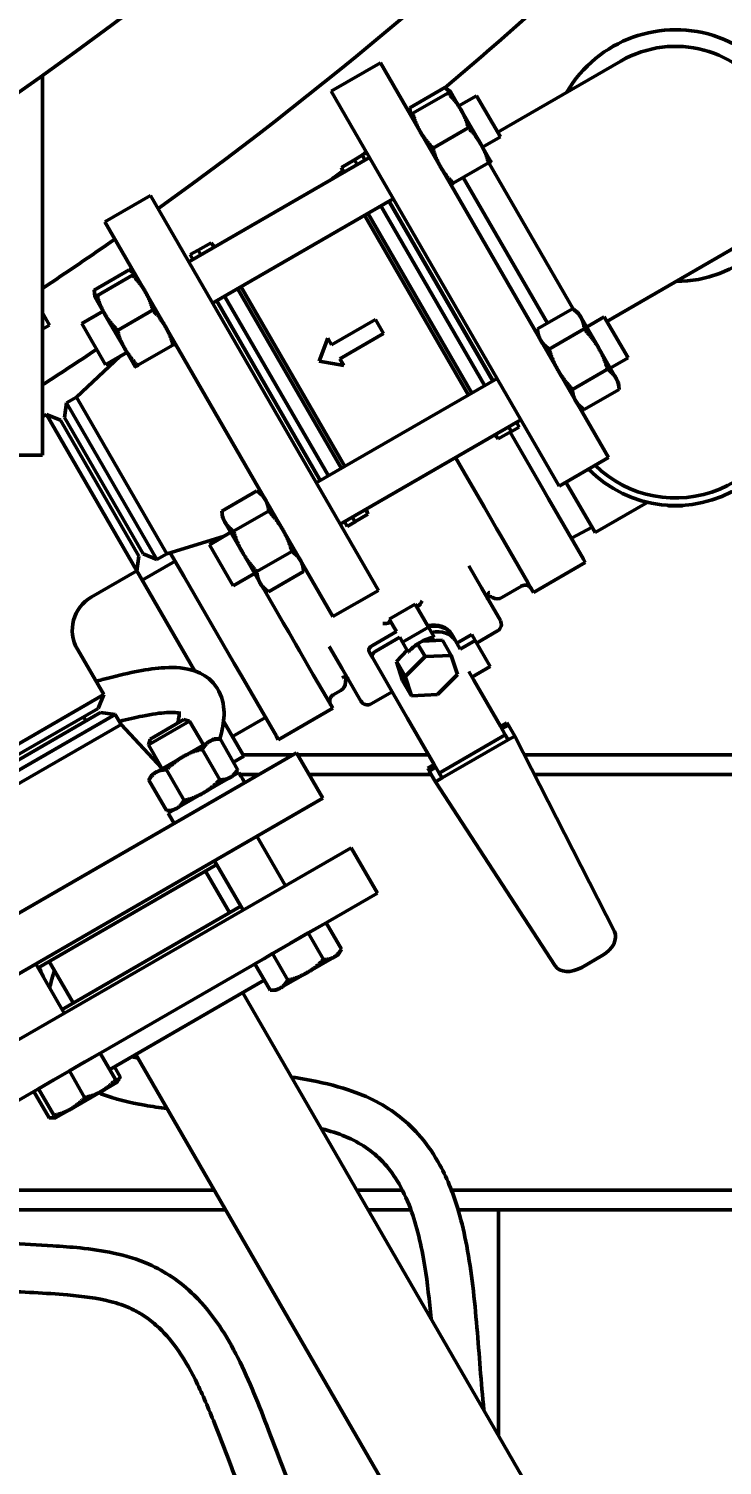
# Model space of a CAD drawing. Header units: inches. Extents: x 11 to 1621, y 11 to 1332.
# Drawn here: x 1275.02 to 1284.14, y 300.72 to 319.62 of the extents above; entities that cross this region are included whole.
import ezdxf

# ---------------------------------------------------------------- set-up
doc = ezdxf.new("R2010")
doc.units = ezdxf.units.IN
doc.header["$LTSCALE"] = 48
doc.header["$MEASUREMENT"] = 0
doc.layers.add('Dimension (ANSI)', color=7, linetype='Continuous', lineweight=25)
doc.layers.add('Visible (ANSI)', color=7, linetype='Continuous', lineweight=50)
doc.styles.add('Dimension Text', font='tahoma.ttf')
doc.dimstyles.new('ELC FT', dxfattribs={"dimscale": 48, "dimtxt": 0.12, "dimasz": 0.098425, "dimexe": 0.05, "dimexo": 0.1, "dimgap": 0.031496, "dimtad": 1, "dimdec": 5, "dimzin": 3, "dimdsep": 46, "dimlunit": 4, "dimtxsty": 'Dimension Text', "dimcen": 0.09, "dimdle": 0.5, "dimclrd": 5, "dimclre": 5, "dimclrt": 256, "dimadec": 1, "dimazin": 3, "dimtfac": 0.833333, "dimtofl": 0, "dimtmove": 0, "dimatfit": 3, "dimfxl": 0, "dimfrac": 2, "dimtolj": 1, "dimtzin": 0, "dimlwd": 25, "dimlwe": 25, "dimarcsym": 0})

# ---------------------------------------------------------------- blocks, each defined once
blk = doc.blocks.new('*D39')
at = {"layer": 'Defpoints', "color": 0, "linetype": 'Continuous', "transparency": 16777216}
for p in [(1445.072, 324.19), (1247.197, 313.63), (1445.072, 253.693)]:
    blk.add_point(p, dxfattribs=at)
at = {"layer": 'Dimension (ANSI)', "color": 5, "linetype": 'Continuous', "lineweight": 25, "transparency": 16777216}
for p, q in [((1445.072, 319.39), (1445.072, 251.293)), ((1247.197, 308.83), (1247.197, 251.293)), ((1251.921, 253.693), (1440.348, 253.693))]:
    blk.add_line(p, q, dxfattribs=at)
at = {"layer": 'Dimension (ANSI)', "color": 5, "linetype": 'Continuous', "transparency": 16777216}
for points in [[(1251.921, 254.48), (1251.921, 252.905), (1247.197, 253.693)], [(1440.348, 254.48), (1440.348, 252.905), (1445.072, 253.693)]]:
    blk.add_solid(points, dxfattribs=at)
at = {"layer": 'Dimension (ANSI)', "linetype": 'Continuous', "lineweight": 25, "transparency": 16777216, "insert": (1346.134, 258.841), "char_height": 5.76, "attachment_point": 5, "style": 'Dimension Text'}
blk.add_mtext('\\A1;16\'-5 7/8"', dxfattribs=at)

msp = doc.modelspace()

# ---------------------------------------------------------------- linework, layer by layer
at = {"layer": 'Visible (ANSI)'}
for p, q in [((1278.995261, 318.798995), (1279.64478, 319.173995)), ((1282.64478, 313.977843), (1279.64478, 319.173995)), ((1281.188133, 318.26083), (1282.809765, 319.19708)), ((1275.196979, 319.008955), (1275.196979, 317.010725)), ((1281.995261, 313.602843), (1278.995261, 318.798995)), ((1280.492754, 318.846651), (1280.031691, 318.580456)), ((1280.533827, 318.77551), (1280.072764, 318.509316)), ((1280.567001, 318.794663), (1280.492754, 318.846651)), ((1280.699751, 318.564733), (1280.567001, 318.794663)), ((1280.910943, 318.740936), (1280.676251, 318.605436)), ((1281.223443, 318.199671), (1280.910943, 318.740936)), ((1280.039591, 318.490163), (1280.031691, 318.580456)), ((1280.965251, 318.104874), (1280.699751, 318.564733)), ((1280.799327, 318.315651), (1280.338264, 318.049456)), ((1281.223443, 318.199671), (1280.988751, 318.064171)), ((1279.40647, 317.956761), (1279.302547, 317.896761)), ((1279.40647, 317.956761), (1279.44303, 317.893436)), ((1281.098001, 317.874944), (1280.965251, 318.104874)), ((1279.499322, 317.925936), (1277.122082, 316.553436)), ((1279.132922, 317.795942), (1279.303797, 317.894596)), ((1279.168232, 317.734782), (1279.132922, 317.795942)), ((1279.157596, 317.728641), (1279.132922, 317.795942)), ((1279.302547, 317.896761), (1279.339107, 317.833436)), ((1281.064827, 317.855791), (1280.603764, 317.589597)), ((1282.185323, 315.928646), (1281.070721, 317.859194)), ((1281.842442, 315.747534), (1280.735136, 317.665444)), ((1276.618022, 317.426495), (1276.020464, 317.081495)), ((1276.618022, 317.426495), (1279.618022, 312.230343)), ((1279.811822, 317.384671), (1277.434582, 316.012171)), ((1279.651607, 317.292171), (1281.018486, 314.924667)), ((1279.75553, 317.352171), (1281.122409, 314.984667)), ((1281.126739, 314.987167), (1279.75986, 317.354671)), ((1275.196979, 314.010725), (1275.196979, 317.010725)), ((1276.020464, 317.081495), (1279.020464, 311.885343)), ((1280.803355, 314.800462), (1279.436477, 317.167965)), ((1280.847611, 314.826013), (1279.480732, 317.193516)), ((1277.141813, 316.649261), (1277.245736, 316.709261)), ((1277.178374, 316.585936), (1277.141813, 316.649261)), ((1277.282297, 316.645936), (1277.245736, 316.709261)), ((1277.246986, 316.707096), (1277.417861, 316.805751)), ((1277.453172, 316.744591), (1277.417861, 316.805751)), ((1277.463808, 316.750732), (1277.417861, 316.805751)), ((1282.625633, 315.771007), (1284.247265, 316.707257)), ((1275.879966, 316.183456), (1276.341028, 316.449651)), ((1276.415275, 316.397663), (1276.341028, 316.449651)), ((1275.921039, 316.112316), (1276.382101, 316.37851)), ((1275.887865, 316.093163), (1275.879966, 316.183456)), ((1275.887865, 316.093163), (1276.020615, 315.863233)), ((1278.961676, 313.737167), (1277.594797, 316.104671)), ((1279.13255, 313.835822), (1277.765672, 316.203325)), ((1279.176806, 313.861373), (1277.809928, 316.228876)), ((1275.196979, 315.882812), (1275.290056, 315.721599)), ((1275.997115, 315.903936), (1275.714791, 315.740936)), ((1276.186539, 315.652456), (1276.647601, 315.918651)), ((1277.486544, 316.042171), (1278.853422, 313.674667)), ((1278.857753, 313.677167), (1277.490874, 316.044671)), ((1282.172133, 315.937882), (1281.71107, 315.671687)), ((1282.246379, 315.885894), (1282.172133, 315.937882)), ((1282.281949, 315.824284), (1282.246379, 315.885894)), ((1275.196979, 315.667862), (1275.290056, 315.721599)), ((1275.714791, 315.740936), (1276.027291, 315.199671)), ((1276.020615, 315.863233), (1276.286115, 315.403374)), ((1279.578397, 315.794524), (1279.003172, 315.462418)), ((1279.578397, 315.794524), (1279.684881, 315.610089)), ((1282.511879, 315.426034), (1282.281949, 315.824284)), ((1282.590322, 315.832167), (1282.355629, 315.696667)), ((1282.902822, 315.290901), (1282.590322, 315.832167)), ((1278.839913, 315.245203), (1278.951529, 315.551866)), ((1278.951529, 315.551866), (1279.003172, 315.462418)), ((1279.109656, 315.277982), (1279.684881, 315.610089)), ((1281.71897, 315.581394), (1281.71107, 315.671687)), ((1282.325419, 315.672382), (1281.864357, 315.406187)), ((1275.644709, 314.774545), (1276.222558, 315.312408)), ((1276.309615, 315.362671), (1276.027291, 315.199671)), ((1276.286115, 315.403374), (1276.418865, 315.173444)), ((1276.452039, 315.192597), (1276.913101, 315.458791)), ((1282.741809, 315.027784), (1282.511879, 315.426034)), ((1279.161298, 315.188534), (1278.839913, 315.245203)), ((1279.109656, 315.277982), (1279.161298, 315.188534)), ((1282.631992, 315.141382), (1282.17093, 314.875187)), ((1282.902822, 315.290901), (1282.668129, 315.155401)), ((1281.178701, 315.017167), (1278.801461, 313.644667)), ((1282.777379, 314.966175), (1282.741809, 315.027784)), ((1282.777379, 314.966175), (1282.785279, 314.875882)), ((1275.644709, 314.774545), (1275.513253, 314.698649)), ((1275.644709, 314.774545), (1276.834709, 312.713404)), ((1282.785279, 314.875882), (1282.324216, 314.609687)), ((1275.48767, 314.504322), (1275.513253, 314.698649)), ((1275.513253, 314.698649), (1276.703253, 312.637508)), ((1282.24997, 314.661675), (1282.324216, 314.609687)), ((1275.196979, 314.513161), (1275.253709, 314.545914)), ((1276.441209, 312.489104), (1275.253709, 314.545914)), ((1275.434793, 314.470907), (1275.253709, 314.545914)), ((1276.466793, 312.683431), (1275.434793, 314.470907)), ((1276.52217, 312.712516), (1275.48767, 314.504322)), ((1281.491201, 314.475901), (1279.113961, 313.103401)), ((1281.330986, 314.383401), (1281.367547, 314.320076)), ((1281.47147, 314.380076), (1281.367547, 314.320076)), ((1281.434909, 314.443401), (1281.47147, 314.380076)), ((1281.149475, 314.278606), (1281.195422, 314.223587)), ((1281.195422, 314.223587), (1281.160111, 314.284747)), ((1281.195422, 314.223587), (1281.366297, 314.322242)), ((1281.762025, 313.600166), (1281.350425, 314.313078)), ((1274.446979, 314.010725), (1275.196979, 314.010725)), ((1280.633205, 313.980537), (1280.74799, 313.781724)), ((1281.995261, 313.602843), (1282.64478, 313.977843)), ((1280.74799, 313.781724), (1281.008656, 313.330237)), ((1282.086084, 313.655279), (1282.469834, 312.990605)), ((1277.559344, 313.274687), (1278.020407, 313.540882)), ((1278.094653, 313.488894), (1278.020407, 313.540882)), ((1281.762025, 313.600166), (1281.85586, 313.437639)), ((1282.31482, 312.642697), (1281.85586, 313.437639)), ((1277.567244, 313.184394), (1277.559344, 313.274687)), ((1277.712631, 313.009187), (1278.173693, 313.275382)), ((1279.309486, 313.134742), (1279.480361, 313.233396)), ((1279.480361, 313.233396), (1279.44505, 313.294556)), ((1279.455687, 313.300697), (1279.480361, 313.233396)), ((1281.008656, 313.330237), (1281.080115, 313.206466)), ((1282.469834, 312.990605), (1283.161443, 313.389905)), ((1277.567244, 313.184394), (1277.602814, 313.122784)), ((1277.602814, 313.122784), (1277.832744, 312.724534)), ((1279.206813, 313.072576), (1279.170253, 313.135901)), ((1279.206813, 313.072576), (1279.310736, 313.132576)), ((1279.310736, 313.132576), (1279.274176, 313.195901)), ((1281.173951, 313.043938), (1281.080115, 313.206466)), ((1281.173951, 313.043938), (1281.223325, 312.958419)), ((1282.156899, 312.916224), (1282.428624, 313.061983)), ((1276.834709, 312.713404), (1277.589437, 312.944905)), ((1277.676494, 312.995167), (1277.39417, 312.832167)), ((1281.223325, 312.958419), (1281.40343, 312.646467)), ((1276.466793, 312.683431), (1276.441209, 312.489104)), ((1276.52217, 312.712516), (1276.703253, 312.637508)), ((1276.834709, 312.713404), (1276.703253, 312.637508)), ((1276.985838, 312.544419), (1276.880215, 312.727363)), ((1277.39417, 312.832167), (1277.70667, 312.290901)), ((1277.832744, 312.724534), (1278.062674, 312.326284)), ((1278.019204, 312.478187), (1278.480266, 312.744382)), ((1275.840897, 312.142514), (1276.441209, 312.489104)), ((1277.202028, 311.169967), (1276.44062, 312.488764)), ((1276.51187, 312.365355), (1276.944883, 312.615355)), ((1277.058481, 312.418597), (1276.985838, 312.544419)), ((1278.17249, 312.212687), (1278.633553, 312.478882)), ((1278.625653, 312.569175), (1278.633553, 312.478882)), ((1280.974004, 312.265256), (1280.807154, 312.554249)), ((1281.40343, 312.646467), (1281.583536, 312.334515)), ((1281.658692, 312.204341), (1282.340602, 312.598042)), ((1282.31482, 312.642697), (1282.340602, 312.598042)), ((1277.722732, 311.26808), (1277.058481, 312.418597)), ((1277.988994, 312.453901), (1277.70667, 312.290901)), ((1278.062674, 312.326284), (1278.098244, 312.264675)), ((1281.501241, 312.28705), (1281.244253, 312.138677)), ((1281.583536, 312.334515), (1281.63291, 312.248997)), ((1278.098244, 312.264675), (1278.17249, 312.212687)), ((1278.106612, 312.256724), (1278.104585, 312.260235)), ((1278.367278, 311.805237), (1278.106612, 312.256724)), ((1279.618022, 312.230343), (1279.020464, 311.885343)), ((1281.222813, 311.834306), (1280.974004, 312.265256)), ((1281.658692, 312.204341), (1281.63291, 312.248997)), ((1280.101495, 312.050414), (1279.76054, 311.853564)), ((1280.101495, 312.050414), (1280.27584, 311.748441)), ((1278.438738, 311.681466), (1278.367278, 311.805237)), ((1279.76054, 311.853564), (1279.854977, 311.689995)), ((1279.934885, 311.551591), (1280.27584, 311.748441)), ((1280.27584, 311.748441), (1280.352437, 311.61577)), ((1278.438738, 311.681466), (1278.532573, 311.518938)), ((1279.854977, 311.689995), (1279.539017, 311.507576)), ((1279.582603, 311.432082), (1279.898563, 311.614502)), ((1279.898563, 311.614502), (1279.934885, 311.551591)), ((1280.011482, 311.41892), (1279.934885, 311.551591)), ((1280.198239, 311.564273), (1280.459453, 311.574707)), ((1280.459453, 311.574707), (1280.575682, 311.373391)), ((1280.58269, 311.650031), (1280.626276, 311.574538)), ((1280.626276, 311.574538), (1280.692687, 311.45951)), ((1280.845727, 311.648525), (1280.649101, 311.535003)), ((1280.692687, 311.45951), (1280.889313, 311.573032)), ((1280.845727, 311.648525), (1280.889313, 311.573032)), ((1280.889313, 311.573032), (1281.088546, 311.227949)), ((1281.186211, 311.697703), (1280.909553, 311.537975)), ((1275.657885, 311.459501), (1276.004475, 310.859189)), ((1278.581947, 311.433419), (1278.532573, 311.518938)), ((1278.762053, 311.121467), (1278.581947, 311.433419)), ((1278.972635, 311.492184), (1279.138228, 311.20537)), ((1279.497391, 311.422195), (1279.540977, 311.346701)), ((1279.937011, 310.66075), (1279.540977, 311.346701)), ((1279.854292, 311.297), (1279.99798, 311.442307)), ((1279.970522, 311.095685), (1280.23154, 311.359645)), ((1280.134558, 311.527622), (1280.23154, 311.359645)), ((1280.23154, 311.359645), (1280.575682, 311.373391)), ((1280.575682, 311.373391), (1280.658806, 311.123177)), ((1277.816568, 311.105552), (1277.722732, 311.26808)), ((1279.138228, 311.20537), (1279.387037, 310.77442)), ((1279.854292, 311.297), (1279.970522, 311.095685)), ((1279.937417, 311.046787), (1279.854292, 311.297)), ((1280.871929, 311.049297), (1280.806446, 311.162719)), ((1281.088546, 311.227949), (1280.848725, 311.089489)), ((1278.275527, 310.310611), (1277.816568, 311.105552)), ((1278.942158, 310.809515), (1278.762053, 311.121467)), ((1279.937417, 311.046787), (1280.053646, 310.845471)), ((1280.053646, 310.845471), (1279.970522, 311.095685)), ((1280.658806, 311.123177), (1280.397788, 310.859217)), ((1281.222464, 310.442155), (1280.871929, 311.049297)), ((1273.947665, 309.671689), (1276.004475, 310.859189)), ((1275.929468, 310.678105), (1276.004475, 310.859189)), ((1278.991533, 310.723997), (1278.942158, 310.809515)), ((1279.122138, 310.913474), (1279.024412, 310.857052)), ((1279.800297, 310.897545), (1279.523639, 310.737817)), ((1280.397788, 310.859217), (1280.053646, 310.845471)), ((1276.157209, 310.599645), (1274.096069, 309.409645)), ((1274.141991, 309.646105), (1275.929468, 310.678105)), ((1274.171076, 309.590729), (1275.962883, 310.625229)), ((1275.962883, 310.625229), (1276.157209, 310.599645)), ((1276.233105, 310.46819), (1276.157209, 310.599645)), ((1278.301309, 310.265956), (1279.017314, 310.679341)), ((1278.991533, 310.723997), (1279.017314, 310.679341)), ((1279.937011, 310.66075), (1280.002494, 310.547329)), ((1276.233105, 310.46819), (1274.171965, 309.27819)), ((1275.739375, 310.568355), (1275.770625, 310.514229)), ((1276.233105, 310.46819), (1276.770969, 309.89034)), ((1277.134188, 310.511226), (1276.592922, 310.198726)), ((1276.614168, 310.273464), (1277.05884, 310.530196)), ((1277.05884, 310.530196), (1277.134188, 310.511226)), ((1277.315497, 310.19719), (1277.134188, 310.511226)), ((1277.84812, 310.050902), (1277.581849, 310.512098)), ((1277.69937, 310.308545), (1278.132383, 310.558545)), ((1280.353029, 309.940186), (1280.002494, 310.547329)), ((1281.222464, 310.442155), (1281.287947, 310.328733)), ((1281.308533, 310.489885), (1281.223313, 310.440683)), ((1281.242261, 310.407865), (1281.329999, 310.455773)), ((1281.328652, 310.455037), (1281.308533, 310.489885)), ((1281.412589, 310.312723), (1281.329999, 310.455773)), ((1276.614168, 310.273464), (1276.592922, 310.198726)), ((1277.396614, 310.244022), (1277.044864, 310.04094)), ((1277.45103, 310.27544), (1277.396614, 310.244022)), ((1277.45103, 310.27544), (1277.534809, 310.27544)), ((1277.534809, 310.27544), (1277.766419, 309.874278)), ((1278.301309, 310.265956), (1278.275527, 310.310611)), ((1280.418512, 309.826765), (1281.287947, 310.328733)), ((1280.455415, 309.762847), (1281.32485, 310.264815)), ((1281.287947, 310.328733), (1281.32485, 310.264815)), ((1281.32485, 310.264815), (1281.412589, 310.312723)), ((1282.72334, 307.74088), (1281.412589, 310.312723)), ((1278.540056, 310.092434), (1273.343903, 307.092434)), ((1276.774231, 309.88469), (1276.592922, 310.198726)), ((1277.044864, 310.04094), (1276.693114, 309.837857)), ((1277.300309, 310.140051), (1277.531919, 309.73889)), ((1277.710364, 309.971369), (1277.84812, 310.050902)), ((1278.497275, 310.067735), (1277.838402, 310.067735)), ((1278.885056, 309.494877), (1278.540056, 310.092434)), ((1280.279388, 310.067735), (1278.554316, 310.067735)), ((1289.509479, 310.067735), (1281.537448, 310.067735)), ((1276.693114, 309.837857), (1276.638698, 309.80644)), ((1276.831309, 309.869274), (1277.062919, 309.468112)), ((1276.853741, 309.298974), (1277.7812, 309.834442)), ((1277.72453, 309.801724), (1277.766419, 309.874278)), ((1277.7812, 309.834442), (1277.782935, 309.835444)), ((1277.782935, 309.835444), (1277.782987, 309.835474)), ((1277.782987, 309.835474), (1277.805692, 309.796147)), ((1280.353878, 309.938714), (1280.268658, 309.889513)), ((1280.268658, 309.889513), (1280.288777, 309.854665)), ((1280.372826, 309.905896), (1280.287467, 309.853866)), ((1280.287467, 309.853866), (1280.370057, 309.710817)), ((1280.418512, 309.826765), (1280.353029, 309.940186)), ((1276.638698, 309.80644), (1276.596809, 309.733885)), ((1276.596809, 309.733885), (1276.828419, 309.332724)), ((1277.734942, 309.807735), (1277.728001, 309.807735)), ((1278.046942, 309.807735), (1277.799002, 309.807735)), ((1280.314101, 309.807735), (1278.704427, 309.807735)), ((1280.370057, 309.710817), (1280.455415, 309.762847)), ((1280.370057, 309.710817), (1281.941963, 307.289751)), ((1280.418512, 309.826765), (1280.455415, 309.762847)), ((1289.509479, 309.807735), (1281.669958, 309.807735)), ((1278.885056, 309.494877), (1273.688903, 306.494877)), ((1276.912198, 309.332724), (1276.828419, 309.332724)), ((1276.853741, 309.298974), (1276.931741, 309.163874)), ((1278.394498, 308.345305), (1278.019358, 308.995066)), ((1274.064043, 305.845115), (1279.260196, 308.845115)), ((1279.260196, 308.845115), (1279.605196, 308.247558)), ((1277.49337, 308.622105), (1275.140589, 307.263726)), ((1277.345385, 308.536665), (1277.660525, 307.990827)), ((1277.83851, 308.024305), (1277.46337, 308.674066)), ((1274.409043, 305.247558), (1279.605196, 308.247558)), ((1275.455729, 306.717888), (1277.80851, 308.076266)), ((1278.696006, 307.722632), (1278.813256, 307.790327)), ((1278.813256, 307.790327), (1278.930506, 307.858021)), ((1278.867672, 307.821744), (1278.86767, 307.821747)), ((1278.930506, 307.858021), (1279.131561, 307.509783)), ((1278.227006, 307.451855), (1278.461506, 307.587244)), ((1278.461506, 307.587244), (1278.696006, 307.722632)), ((1278.696006, 307.722632), (1278.897061, 307.374394)), ((1277.992506, 307.316466), (1278.109756, 307.384161)), ((1278.109756, 307.384161), (1278.227006, 307.451855)), ((1278.227006, 307.451855), (1278.428061, 307.103617)), ((1278.683506, 307.202728), (1279.035256, 307.405811)), ((1279.035256, 307.405811), (1279.089672, 307.437228)), ((1279.089672, 307.437228), (1279.131561, 307.509783)), ((1282.295499, 307.270741), (1282.563036, 307.425203)), ((1275.485729, 306.665926), (1275.110589, 307.315688)), ((1275.288574, 307.349165), (1275.603714, 306.803327)), ((1277.992506, 307.316466), (1278.193561, 306.968228)), ((1278.05534, 307.352744), (1278.055338, 307.352747)), ((1278.331756, 306.999645), (1278.683506, 307.202728)), ((1276.083901, 305.925862), (1278.117504, 307.099963)), ((1278.27734, 306.968228), (1278.331756, 306.999645)), ((1277.835765, 306.937301), (1286.554375, 291.836226)), ((1278.27734, 306.968228), (1278.193561, 306.968228)), ((1275.75582, 306.025115), (1275.958903, 306.142365)), ((1275.958903, 306.142365), (1275.958901, 306.142368)), ((1275.958903, 306.142365), (1276.159958, 305.794127)), ((1276.428474, 306.124801), (1283.477834, 293.914952)), ((1275.349654, 305.790615), (1275.552737, 305.907865)), ((1275.552737, 305.907865), (1275.75582, 306.025115)), ((1275.552737, 305.907865), (1275.753792, 305.559627)), ((1276.146735, 305.962139), (1276.222792, 305.830404)), ((1275.083737, 305.637088), (1275.146571, 305.673365)), ((1275.146571, 305.673365), (1275.146569, 305.673368)), ((1275.146571, 305.673365), (1275.349654, 305.790615)), ((1275.146571, 305.673365), (1275.347626, 305.325127)), ((1275.97782, 305.6406), (1276.180903, 305.75785)), ((1276.180903, 305.75785), (1276.222792, 305.830404)), ((1275.083737, 305.637088), (1275.284792, 305.28885)), ((1275.571654, 305.4061), (1275.97782, 305.6406)), ((1275.368571, 305.28885), (1275.571654, 305.4061)), ((1275.368571, 305.28885), (1275.284792, 305.28885)), ((1277.460237, 304.337735), (1273.607748, 304.337735)), ((1279.934439, 304.337735), (1279.336626, 304.337735)), ((1289.509479, 304.337735), (1280.579358, 304.337735)), ((1277.610348, 304.077735), (1273.656338, 304.077735)), ((1280.046716, 304.077735), (1279.486737, 304.077735)), ((1289.509479, 304.077735), (1280.667569, 304.077735)), ((1281.196979, 301.115507), (1281.196979, 304.077735))]:
    msp.add_line(p, q, dxfattribs=at)
for radius in [48.3125, 46.34375, 42.829288, 42.579288, 42.279288]:
    msp.add_circle((1247.196979, 358.380235), radius, dxfattribs=at)
for centre, radius, start, end in [((1247.196979, 358.380235), 50.625, 305.6709263, 315.601263), ((1247.196979, 358.380235), 51.6875, 310.1048255, 315.5889029), ((1283.528515, 317.952169), 1.65625, 270.2183448, 149.7816552), ((1283.528515, 317.952169), 1.4375, 300, 120), ((1247.196979, 358.380235), 51.6875, 308.5477509, 308.6206199), ((1247.196979, 358.380235), 51.6875, 307.9909101, 308.1832238), ((1247.196979, 358.380235), 50.625, 303.579013, 304.8866738), ((1283.526418, 314.95217), 1.604331, 224.5472473, 20.1338321), ((1247.196979, 358.380235), 51.6875, 302.8006025, 303.7466404), ((1283.526418, 314.95217), 1.505906, 225.5212145, 359.9599466), ((1283.526418, 314.95217), 1.61, 266.7254472, 273.1944461), ((1276.090897, 311.709501), 0.5, 120, 210), ((1281.056753, 312.030424), 0.125, 60, 93.9844878), ((1281.181753, 312.246931), 0.125, 240, 300), ((1281.136211, 311.784306), 0.1, 300, 30), ((1279.059638, 311.021727), 0.125, 300, 0), ((1279.309638, 311.021727), 0.125, 150.9908332, 180), ((1279.473639, 310.82442), 0.1, 210, 300)]:
    msp.add_arc(centre, radius, start, end, dxfattribs=at)
for centre, major_axis, ratio, start_param, end_param in [((1280.15855, 312.151593), (0.034122, 0.127343), 0.388213183, 2.771288439, 4.342084766), ((1279.64439, 311.854742), (0.127343, -0.034122), 0.388213183, 5.082693195, 6.653489522), ((1280.217423, 311.45592), (0.358003, 0.206693), 0.674737093, 6.25713842, 7.357664272), ((1280.224688, 311.443338), (0.358003, 0.206693), 0.674737093, 0, 1.074478965), ((1280.268274, 311.367845), (0.358003, 0.206693), 0.674737093, 0, 1.074478965), ((1279.565581, 311.461565), (-0.068191, -0.03937), 0.674737093, 4.71238898, 6.283185307), ((1279.609168, 311.386071), (-0.068191, -0.03937), 0.674737093, 4.71238898, 6.283185307), ((1277.451659, 309.33635), (1.521321, -2.635006), 0.176326981, 1.607151026, 1.658526732), ((1277.341069, 309.527897), (1.521321, -2.635006), 0.176326981, 1.534441628, 1.585721408), ((1282.462888, 307.598665), (0.25708, 0.148425), 0.674737093, 4.71238898, 6.247907675), ((1274.210011, 306.752051), (-0.202919, 1.074762), 0.982790307, 4.886301382, 5.023695201), ((1282.195351, 307.444202), (-0.25708, -0.148425), 0.674737093, 0.035277632, 1.570796327)]:
    msp.add_ellipse(centre, major_axis=major_axis, ratio=ratio, start_param=start_param, end_param=end_param, dxfattribs=at)
for points, weights in [([(1280.559436, 318.790296), (1280.531902, 318.819239), (1280.492754, 318.846651)], [1.01895290532, 1.01965956375, 1]), ([(1280.533827, 318.77551), (1280.567001, 318.794663), (1280.567001, 318.794663)], [1, 1.0379548493, 1]), ([(1280.699751, 318.564733), (1280.638141, 318.671444), (1280.533827, 318.77551)], [1, 1.0379548493, 1]), ([(1280.031691, 318.580456), (1280.035857, 318.532848), (1280.047156, 318.49453)], [1, 1.01965956375, 1.01895290532]), ([(1280.799327, 318.315651), (1280.76136, 318.458022), (1280.699751, 318.564733)], [1, 1.0379548493, 1]), ([(1280.039591, 318.490163), (1280.039591, 318.490163), (1280.072764, 318.509316)], [1, 1.0379548493, 1]), ([(1280.072764, 318.509316), (1280.110732, 318.366944), (1280.172341, 318.260233)], [1, 1.0379548493, 1]), ([(1280.172341, 318.260233), (1280.233951, 318.153522), (1280.338264, 318.049456)], [1, 1.0379548493, 1]), ([(1280.965251, 318.104874), (1280.903641, 318.211584), (1280.799327, 318.315651)], [1, 1.0379548493, 1]), ([(1280.338264, 318.049456), (1280.376232, 317.907084), (1280.437841, 317.800374)], [1, 1.0379548493, 1]), ([(1281.064827, 317.855791), (1281.02686, 317.998163), (1280.965251, 318.104874)], [1, 1.0379548493, 1]), ([(1280.437841, 317.800374), (1280.499451, 317.693663), (1280.603764, 317.589597)], [1, 1.0379548493, 1]), ([(1281.098001, 317.874944), (1281.098001, 317.874944), (1281.064827, 317.855791)], [1, 1.0379548493, 1]), ([(1280.603764, 317.589597), (1280.570591, 317.570444), (1280.570591, 317.570444)], [1, 1.0379548493, 1]), ([(1276.40771, 316.393296), (1276.380176, 316.422239), (1276.341028, 316.449651)], [1.01895290532, 1.01965956375, 1]), ([(1276.382101, 316.37851), (1276.415275, 316.397663), (1276.415275, 316.397663)], [1, 1.0379548493, 1]), ([(1276.548025, 316.167733), (1276.486415, 316.274444), (1276.382101, 316.37851)], [1, 1.0379548493, 1]), ([(1275.879966, 316.183456), (1275.884131, 316.135848), (1275.89543, 316.09753)], [1, 1.01965956375, 1.01895290532]), ([(1275.887865, 316.093163), (1275.887865, 316.093163), (1275.921039, 316.112316)], [1, 1.0379548493, 1]), ([(1275.921039, 316.112316), (1275.959006, 315.969944), (1276.020615, 315.863233)], [1, 1.0379548493, 1]), ([(1276.647601, 315.918651), (1276.609634, 316.061022), (1276.548025, 316.167733)], [1, 1.0379548493, 1]), ([(1276.813525, 315.707874), (1276.751915, 315.814584), (1276.647601, 315.918651)], [1, 1.0379548493, 1]), ([(1282.281949, 315.824284), (1282.246379, 315.885894), (1282.172133, 315.937882)], [1, 1.0379548493, 1]), ([(1276.020615, 315.863233), (1276.082225, 315.756522), (1276.186539, 315.652456)], [1, 1.0379548493, 1]), ([(1276.913101, 315.458791), (1276.875134, 315.601163), (1276.813525, 315.707874)], [1, 1.0379548493, 1]), ([(1282.325419, 315.672382), (1282.31752, 315.762675), (1282.281949, 315.824284)], [1, 1.0379548493, 1]), ([(1276.186539, 315.652456), (1276.224506, 315.510084), (1276.286115, 315.403374)], [1, 1.0379548493, 1]), ([(1281.71107, 315.671687), (1281.71897, 315.581394), (1281.75454, 315.519784)], [1, 1.0379548493, 1]), ([(1281.75454, 315.519784), (1281.79011, 315.458175), (1281.864357, 315.406187)], [1, 1.0379548493, 1]), ([(1282.511879, 315.426034), (1282.440739, 315.549253), (1282.325419, 315.672382)], [1, 1.0379548493, 1]), ([(1276.286115, 315.403374), (1276.347725, 315.296663), (1276.452039, 315.192597)], [1, 1.0379548493, 1]), ([(1276.946275, 315.477944), (1276.946275, 315.477944), (1276.913101, 315.458791)], [1, 1.0379548493, 1]), ([(1281.864357, 315.406187), (1281.913329, 315.244753), (1281.98447, 315.121534)], [1, 1.0379548493, 1]), ([(1282.631992, 315.141382), (1282.58302, 315.302815), (1282.511879, 315.426034)], [1, 1.0379548493, 1]), ([(1276.452039, 315.192597), (1276.418865, 315.173444), (1276.418865, 315.173444)], [1, 1.0379548493, 1]), ([(1281.98447, 315.121534), (1282.05561, 314.998315), (1282.17093, 314.875187)], [1, 1.0379548493, 1]), ([(1282.741809, 315.027784), (1282.706239, 315.089394), (1282.631992, 315.141382)], [1, 1.0379548493, 1]), ([(1282.785279, 314.875882), (1282.777379, 314.966175), (1282.741809, 315.027784)], [1, 1.0379548493, 1]), ([(1282.17093, 314.875187), (1282.178829, 314.784894), (1282.214399, 314.723284)], [1, 1.0379548493, 1]), ([(1282.214399, 314.723284), (1282.24997, 314.661675), (1282.324216, 314.609687)], [1, 1.0379548493, 1]), ([(1278.130224, 313.427284), (1278.094653, 313.488894), (1278.020407, 313.540882)], [1, 1.0379548493, 1]), ([(1278.173693, 313.275382), (1278.165794, 313.365675), (1278.130224, 313.427284)], [1, 1.0379548493, 1]), ([(1277.559344, 313.274687), (1277.567244, 313.184394), (1277.602814, 313.122784)], [1, 1.0379548493, 1]), ([(1278.360153, 313.029034), (1278.289013, 313.152253), (1278.173693, 313.275382)], [1, 1.0379548493, 1]), ([(1283.434454, 313.344798), (1283.428957, 313.347977), (1283.423479, 313.351145)], [1.00007751287, 1.00101682514, 1.00194143343]), ([(1283.627118, 313.351002), (1283.621636, 313.347842), (1283.616135, 313.344671)], [1.00194143343, 1.00101682514, 1.00007751287]), ([(1277.602814, 313.122784), (1277.638384, 313.061175), (1277.712631, 313.009187)], [1, 1.0379548493, 1]), ([(1277.712631, 313.009187), (1277.761603, 312.847753), (1277.832744, 312.724534)], [1, 1.0379548493, 1]), ([(1278.480266, 312.744382), (1278.431294, 312.905815), (1278.360153, 313.029034)], [1, 1.0379548493, 1]), ([(1277.832744, 312.724534), (1277.903884, 312.601315), (1278.019204, 312.478187)], [1, 1.0379548493, 1]), ([(1278.590083, 312.630784), (1278.554513, 312.692394), (1278.480266, 312.744382)], [1, 1.0379548493, 1]), ([(1278.019204, 312.478187), (1278.027103, 312.387894), (1278.062674, 312.326284)], [1, 1.0379548493, 1]), ([(1278.633553, 312.478882), (1278.625653, 312.569175), (1278.590083, 312.630784)], [1, 1.0379548493, 1]), ([(1278.062674, 312.326284), (1278.098244, 312.264675), (1278.17249, 312.212687)], [1, 1.0379548493, 1]), ([(1277.396614, 310.244022), (1277.342198, 310.212605), (1277.300309, 310.140051)], [1, 1.0379548493, 1]), ([(1277.534809, 310.27544), (1277.45103, 310.27544), (1277.396614, 310.244022)], [1, 1.0379548493, 1]), ([(1277.044864, 310.04094), (1276.936032, 309.978105), (1276.831309, 309.869274)], [1, 1.0379548493, 1]), ([(1277.300309, 310.140051), (1277.153696, 310.103774), (1277.044864, 310.04094)], [1, 1.0379548493, 1]), ([(1276.693114, 309.837857), (1276.638698, 309.80644), (1276.596809, 309.733885)], [1, 1.0379548493, 1]), ([(1276.831309, 309.869274), (1276.74753, 309.869274), (1276.693114, 309.837857)], [1, 1.0379548493, 1]), ([(1277.670114, 309.770307), (1277.72453, 309.801724), (1277.766419, 309.874278)], [1, 1.0379548493, 1]), ([(1277.318364, 309.567224), (1277.427196, 309.630058), (1277.531919, 309.73889)], [1, 1.0379548493, 1]), ([(1277.531919, 309.73889), (1277.615698, 309.73889), (1277.670114, 309.770307)], [1, 1.0379548493, 1]), ([(1276.966614, 309.364141), (1277.02103, 309.395558), (1277.062919, 309.468112)], [1, 1.0379548493, 1]), ([(1277.062919, 309.468112), (1277.209532, 309.50439), (1277.318364, 309.567224)], [1, 1.0379548493, 1]), ([(1276.828419, 309.332724), (1276.912198, 309.332724), (1276.966614, 309.364141)], [1, 1.0379548493, 1]), ([(1278.683506, 307.202728), (1278.792338, 307.265562), (1278.897061, 307.374394)], [1, 1.0379548493, 1]), ([(1278.897061, 307.374394), (1278.98084, 307.374394), (1279.035256, 307.405811)], [1, 1.0379548493, 1]), ([(1279.035256, 307.405811), (1279.089672, 307.437228), (1279.131561, 307.509783)], [1, 1.0379548493, 1]), ([(1278.428061, 307.103617), (1278.574674, 307.139894), (1278.683506, 307.202728)], [1, 1.0379548493, 1]), ([(1278.193561, 306.968228), (1278.27734, 306.968228), (1278.331756, 306.999645)], [1, 1.0379548493, 1]), ([(1278.331756, 306.999645), (1278.386172, 307.031062), (1278.428061, 307.103617)], [1, 1.0379548493, 1]), ([(1275.97782, 305.6406), (1276.072071, 305.695016), (1276.159958, 305.794127)], [1, 1.0379548493, 1]), ([(1276.159958, 305.794127), (1276.180903, 305.75785), (1276.180903, 305.75785)], [1, 1.0379548493, 1]), ([(1276.176127, 305.766122), (1276.200705, 305.792149), (1276.222792, 305.830404)], [1.01895290532, 1.01965956375, 1]), ([(1275.571654, 305.4061), (1275.665905, 305.460516), (1275.753792, 305.559627)], [1, 1.0379548493, 1]), ([(1275.753792, 305.559627), (1275.883569, 305.586184), (1275.97782, 305.6406)], [1, 1.0379548493, 1]), ([(1275.284792, 305.28885), (1275.328966, 305.28885), (1275.363795, 305.297122)], [1, 1.01965956375, 1.01895290532]), ([(1275.347626, 305.325127), (1275.477403, 305.351684), (1275.571654, 305.4061)], [1, 1.0379548493, 1]), ([(1275.368571, 305.28885), (1275.368571, 305.28885), (1275.347626, 305.325127)], [1, 1.0379548493, 1])]:
    msp.add_rational_spline(points, weights, degree=2, dxfattribs=at)
for points, knots in [([(1281.632017, 312.250543), (1281.626591, 312.259942), (1281.618613, 312.269796), (1281.59974, 312.284914), (1281.589475, 312.290446), (1281.56891, 312.297569), (1281.558771, 312.299024), (1281.539768, 312.299492), (1281.531417, 312.298131), (1281.51767, 312.294715), (1281.512358, 312.292594), (1281.50544, 312.289375), (1281.503197, 312.288179), (1281.501241, 312.28705)], [2.7883920672, 2.7883920672, 2.7883920672, 2.7883920672, 2.8298988681, 2.8298988681, 2.8662848175, 2.8662848175, 2.9046620315, 2.9046620315, 2.9502111608, 2.9502111608, 2.9980616329, 2.9980616329, 3.0276444278, 3.0276444278, 3.0276444278, 3.0276444278]), ([(1281.055963, 312.123299), (1281.052561, 312.129191), (1281.049344, 312.137797), (1281.04726, 312.157822), (1281.049115, 312.168976), (1281.056173, 312.186363), (1281.061095, 312.192518), (1281.070053, 312.200941), (1281.073852, 312.202688), (1281.077658, 312.204106), (1281.07839, 312.204185), (1281.078396, 312.204174)], [-0.7637708168, -0.7637708168, -0.7637708168, -0.7637708168, -0.6669860968, -0.6669860968, -0.5579166836, -0.5579166836, -0.4452145372, -0.4452145372, -0.3146585458, -0.3146585458, -0.2142661101, -0.2142661101, -0.2142661101, -0.2142661101]), ([(1280.165132, 311.546491), (1280.142569, 311.533464), (1280.120839, 311.518993), (1280.06756, 311.478323), (1280.037973, 311.450303), (1280.012412, 311.420029), (1280.011946, 311.419475), (1280.011482, 311.41892)], [0, 0, 0, 0, 0.1913573547, 0.1913573547, 0.4975291221, 0.4975291221, 0.5032328, 0.5032328, 0.5032328, 0.5032328]), ([(1280.352437, 311.61577), (1280.321686, 311.610363), (1280.290434, 311.601953), (1280.227293, 311.578891), (1280.195459, 311.564), (1280.165132, 311.546491)], [5.8773313442, 5.8773313442, 5.8773313442, 5.8773313442, 6.12340001, 6.12340001, 6.3805992672, 6.3805992672, 6.3805992672, 6.3805992672]), ([(1277.531505, 310.27544), (1277.544692, 310.319489), (1277.555703, 310.362422), (1277.585191, 310.504697), (1277.593955, 310.60137), (1277.568748, 310.811175), (1277.522655, 310.927583), (1277.376774, 311.087856), (1277.293558, 311.137013), (1277.078838, 311.214483), (1276.94707, 311.220397), (1276.587325, 311.200879), (1276.34276, 311.148955), (1276.011939, 311.06442), (1275.957916, 311.050164), (1275.902811, 311.035275)], [48.87206418, 48.87206418, 48.87206418, 48.87206418, 49.422602376, 49.422602376, 50.727242277, 50.727242277, 52.212133204, 52.212133204, 53.439580722, 53.439580722, 55.422545384, 55.422545384, 58.577522331, 58.577522331, 59.178064252, 59.178064252, 59.178064252, 59.178064252]), ([(1279.147416, 311.084105), (1279.14742, 311.0841), (1279.147564, 311.084247), (1279.148945, 311.085446), (1279.151893, 311.087861), (1279.164785, 311.091162), (1279.174171, 311.092022), (1279.194786, 311.086286), (1279.205149, 311.08034), (1279.216299, 311.069053), (1279.2193, 311.064948), (1279.221445, 311.061234)], [4.5105758763, 4.5105758763, 4.5105758763, 4.5105758763, 4.5634549506, 4.5634549506, 4.7228364465, 4.7228364465, 4.8618239105, 4.8618239105, 4.9804426503, 4.9804426503, 5.0415994382, 5.0415994382, 5.0415994382, 5.0415994382]), ([(1279.024412, 310.857052), (1279.021249, 310.855226), (1279.017554, 310.852859), (1279.008905, 310.845916), (1279.0039, 310.841342), (1278.993238, 310.827927), (1278.987502, 310.818931), (1278.9796, 310.796788), (1278.977266, 310.784305), (1278.977965, 310.760164), (1278.980393, 310.748796), (1278.986089, 310.734117), (1278.988287, 310.729619), (1278.99064, 310.725543)], [1.1701787801, 1.1701787801, 1.1701787801, 1.1701787801, 1.2180316411, 1.2180316411, 1.2658845021, 1.2658845021, 1.313737363, 1.313737363, 1.3550865213, 1.3550865213, 1.391444744, 1.391444744, 1.4094430849, 1.4094430849, 1.4094430849, 1.4094430849]), ([(1276.997258, 310.615671), (1276.990405, 310.617363), (1276.981712, 310.619132), (1276.939549, 310.625052), (1276.892031, 310.626889), (1276.748416, 310.618203), (1276.640591, 310.602531), (1276.423335, 310.558476), (1276.321148, 310.53443), (1276.211093, 310.506315)], [53.808178195, 53.808178195, 53.808178195, 53.808178195, 54.226408459, 54.226408459, 55.475415456, 55.475415456, 57.250981689, 57.250981689, 58.577117663, 58.577117663, 58.577117663, 58.577117663]), ([(1276.976989, 310.482939), (1276.984422, 310.511532), (1276.989533, 310.536502), (1276.997253, 310.587407), (1276.997774, 310.609097), (1276.996424, 310.631779), (1276.995301, 310.635795), (1276.995277, 310.635891)], [49.119987737, 49.119987737, 49.119987737, 49.119987737, 49.704454058, 49.704454058, 50.538152823, 50.538152823, 51.191458069, 51.191458069, 51.191458069, 51.191458069]), ([(1270.019395, 309.768901), (1270.07825, 309.768717), (1270.137107, 309.76792), (1270.521377, 309.758593), (1270.844574, 309.731326), (1271.493833, 309.627739), (1271.816133, 309.546117), (1272.292177, 309.362447), (1272.466553, 309.275777), (1272.714142, 309.115548), (1272.800819, 309.049246), (1272.988802, 308.877475), (1273.080447, 308.767641), (1273.202888, 308.564799), (1273.243616, 308.477725), (1273.309891, 308.280968), (1273.334794, 308.168168), (1273.377747, 307.838382), (1273.378584, 307.603811), (1273.339164, 307.056003), (1273.291244, 306.736649), (1273.193643, 306.172037), (1273.14749, 305.928159), (1273.068535, 305.47802), (1273.034769, 305.270818), (1272.992387, 304.924059), (1272.979399, 304.7815), (1272.967978, 304.488623), (1272.971204, 304.339214), (1272.99914, 304.115179), (1273.013613, 304.037038), (1273.065169, 303.844399), (1273.110288, 303.731752), (1273.224289, 303.548058), (1273.28579, 303.47332), (1273.424898, 303.348473), (1273.499135, 303.298549), (1273.685025, 303.199197), (1273.799771, 303.157566), (1274.144407, 303.064042), (1274.385317, 303.036494), (1274.932425, 302.994559), (1275.241383, 302.985617), (1275.731837, 302.942941), (1275.924532, 302.916624), (1276.138917, 302.862458), (1276.186497, 302.848372), (1276.292681, 302.811422), (1276.350084, 302.786933), (1276.458421, 302.732084), (1276.509396, 302.701749), (1276.620085, 302.625839), (1276.678359, 302.578353), (1276.825029, 302.439295), (1276.908872, 302.338795), (1277.077781, 302.093614), (1277.161101, 301.944732), (1277.321658, 301.613181), (1277.398676, 301.42989), (1277.544186, 301.062305), (1277.61274, 300.88025), (1277.767504, 300.477223), (1277.854827, 300.254483), (1278.00561, 299.907322), (1278.061631, 299.784705), (1278.212833, 299.476262), (1278.313789, 299.292747), (1278.503029, 298.962571), (1278.591309, 298.813326), (1278.67628, 298.666152)], [21.6561496, 21.6561496, 21.6561496, 21.6561496, 22.073893808, 22.073893808, 24.387027243, 24.387027243, 26.957946058, 26.957946058, 28.691957115, 28.691957115, 29.777418732, 29.777418732, 31.327831615, 31.327831615, 32.39297014, 32.39297014, 33.536155094, 33.536155094, 35.47548806, 35.47548806, 37.791105104, 37.791105104, 39.527307316, 39.527307316, 41.051638794, 41.051638794, 42.158646091, 42.158646091, 43.390514457, 43.390514457, 44.069903382, 44.069903382, 45.103693556, 45.103693556, 45.89437232, 45.89437232, 46.643235815, 46.643235815, 47.692330239, 47.692330239, 49.697957624, 49.697957624, 52.154548729, 52.154548729, 53.928867616, 53.928867616, 54.476379365, 54.476379365, 55.225007496, 55.225007496, 55.969949631, 55.969949631, 56.920245395, 56.920245395, 58.479067254, 58.479067254, 60.260568787, 60.260568787, 62.086354068, 62.086354068, 63.716020368, 63.716020368, 65.588318948, 65.588318948, 66.601103921, 66.601103921, 68.136187969, 68.136187969, 69.44808849, 69.44808849, 69.44808849, 69.44808849]), ([(1273.907938, 306.621336), (1273.902997, 306.589232), (1273.897942, 306.557153), (1273.831495, 306.143826), (1273.756589, 305.767304), (1273.663241, 305.208307), (1273.634204, 305.007952), (1273.60628, 304.704013), (1273.600531, 304.590651), (1273.602203, 304.374764), (1273.611053, 304.274355), (1273.635215, 304.149786), (1273.644645, 304.113272), (1273.662547, 304.058836), (1273.670253, 304.038805), (1273.691036, 303.991944), (1273.704737, 303.967276), (1273.73147, 303.927851), (1273.744163, 303.912081), (1273.774523, 303.880119), (1273.793069, 303.864114), (1273.868068, 303.811304), (1273.94171, 303.776252), (1274.219502, 303.690375), (1274.476891, 303.659209), (1274.944004, 303.627491), (1275.137885, 303.618992), (1275.453636, 303.599106), (1275.573837, 303.590154), (1275.842098, 303.562365), (1275.989858, 303.541732), (1276.295429, 303.477017), (1276.454031, 303.42881), (1276.705748, 303.316737), (1276.805737, 303.261056), (1277.006366, 303.126209), (1277.104735, 303.044801), (1277.319802, 302.833709), (1277.428785, 302.697716), (1277.616305, 302.418836), (1277.696584, 302.277089), (1277.92151, 301.83047), (1278.047059, 301.508741), (1278.242288, 300.99873), (1278.311455, 300.815802), (1278.45445, 300.456754), (1278.528016, 300.28063), (1278.697, 299.913243), (1278.795041, 299.724387), (1279.005296, 299.350786), (1279.114144, 299.167749), (1279.221876, 298.981152)], [37.062164771, 37.062164771, 37.062164771, 37.062164771, 37.284401089, 37.284401089, 39.928774755, 39.928774755, 41.530091926, 41.530091926, 42.589838479, 42.589838479, 43.749321408, 43.749321408, 44.299958254, 44.299958254, 44.663756566, 44.663756566, 45.222992821, 45.222992821, 45.679878818, 45.679878818, 46.235006899, 46.235006899, 47.488994786, 47.488994786, 49.936143316, 49.936143316, 51.502835596, 51.502835596, 52.452470119, 52.452470119, 53.631893269, 53.631893269, 54.948091482, 54.948091482, 55.916372966, 55.916372966, 57.032478374, 57.032478374, 58.582174803, 58.582174803, 60.019440854, 60.019440854, 62.947237566, 62.947237566, 64.552575532, 64.552575532, 66.100975845, 66.100975845, 67.827190554, 67.827190554, 69.44808849, 69.44808849, 69.44808849, 69.44808849]), ([(1281.005492, 301.447174), (1280.969616, 301.806731), (1280.944948, 302.172588), (1280.88297, 302.899802), (1280.845417, 303.261008), (1280.751242, 303.759012), (1280.716558, 303.909599), (1280.611457, 304.270826), (1280.531908, 304.476568), (1280.355424, 304.798993), (1280.271856, 304.923197), (1280.092695, 305.133719), (1280.001315, 305.222847), (1279.80466, 305.378768), (1279.700672, 305.446589), (1279.473017, 305.566074), (1279.349105, 305.616714), (1279.043991, 305.717113), (1278.857479, 305.760411), (1278.603456, 305.806306), (1278.540536, 305.816656), (1278.477234, 305.826245)], [13.52026774, 13.52026774, 13.52026774, 13.52026774, 16.202519532, 16.202519532, 18.942117152, 18.942117152, 20.168551432, 20.168551432, 21.97277928, 21.97277928, 23.206460377, 23.206460377, 24.238129059, 24.238129059, 25.204425474, 25.204425474, 26.19019131, 26.19019131, 27.551566211, 27.551566211, 27.994487024, 27.994487024, 27.994487024, 27.994487024]), ([(1276.840601, 305.410977), (1276.739623, 305.424004), (1276.640478, 305.438584), (1276.34291, 305.490724), (1276.152961, 305.535613), (1275.964841, 305.60709), (1275.95147, 305.612335), (1275.938192, 305.61772)], [31.704293975, 31.704293975, 31.704293975, 31.704293975, 32.446422207, 32.446422207, 33.990532851, 33.990532851, 34.109528573, 34.109528573, 34.109528573, 34.109528573]), ([(1280.31163, 302.648978), (1280.289594, 302.886753), (1280.263819, 303.115745), (1280.184123, 303.612436), (1280.123809, 303.870441), (1279.990439, 304.229388), (1279.932475, 304.351693), (1279.808877, 304.553053), (1279.746143, 304.635962), (1279.60893, 304.780933), (1279.535377, 304.844037), (1279.371939, 304.955015), (1279.283294, 305.002924), (1279.087694, 305.083774), (1278.982725, 305.117839), (1278.869105, 305.147504)], [16.628795546, 16.628795546, 16.628795546, 16.628795546, 18.467514722, 18.467514722, 20.866195513, 20.866195513, 22.297705759, 22.297705759, 23.493513671, 23.493513671, 24.617256332, 24.617256332, 25.704215056, 25.704215056, 26.700661878, 26.700661878, 26.700661878, 26.700661878])]:
    msp.add_open_spline(points, degree=3, knots=knots, dxfattribs=at)
for points in [[(1276.737182, 309.926639), (1276.739237, 309.93052), (1276.74128, 309.934388), (1276.743312, 309.938242)], [(1275.293194, 306.999406), (1275.310418, 307.076303), (1275.331606, 307.153909), (1275.356073, 307.232254)], [(1276.457559, 306.074424), (1276.429562, 306.080878), (1276.402352, 306.087574), (1276.375997, 306.094504)]]:
    msp.add_open_spline(points, degree=3, dxfattribs=at)

# ---------------------------------------------------------------- dimensions: what is measured, and where the dimension line sits
at = {"layer": 'Dimension (ANSI)', "color": 5, "linetype": 'Continuous', "lineweight": 25, "true_color": 0x0000ff}
dim = msp.add_linear_dim(base=(1445.071979, 253.692735), p1=(1247.196979, 313.630235), p2=(1445.071979, 324.190163), angle=180, dimstyle='ELC FT', override={"dimgap": 0.031496, "dimdec": 5, "dimlfac": 1, "dimtol": 0, "dimlim": 0, "dimtp": 0, "dimtm": 0, "dimtdec": 2, "dimatfit": 1}, dxfattribs=at)
dim.commit()
dim.dimension.update_dxf_attribs({"geometry": '*D39', "text_midpoint": (1346.134479, 253.692735), "dimtype": 160})

doc.saveas('drawing.dxf')
